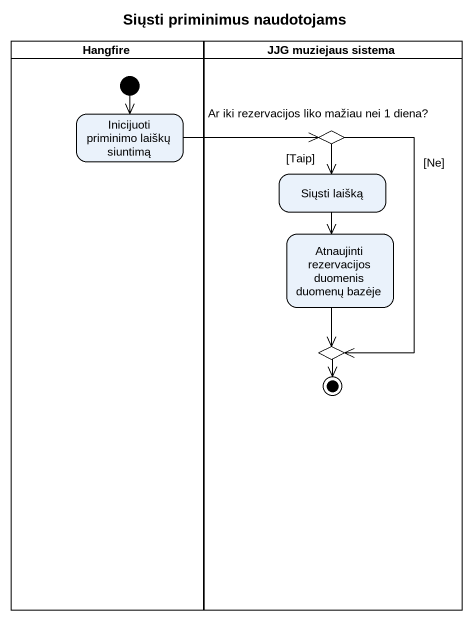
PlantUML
@startuml
title Siųsti priminimus naudotojams
hide empty description
state Hangfire <<partition>> {
  state "Inicijuoti priminimo laiškų siuntimą" as Inicijuoti_priminimo_laiškų
  [*] --> Inicijuoti_priminimo_laiškų
}
state "JJG muziejaus sistema" as JJG_muziejaus_sistema <<partition>> {
  state choice1 <<choice>>
  state "Siųsti laišką" as Siųsti_laišką
  state "Atnaujinti rezervacijos duomenis duomenų bazėje" as Atnaujinti_rezervacijos
  state choice2 <<choice>>
  choice2 --> [*]
}
Inicijuoti_priminimo_laiškų -right-> choice1 : Ar iki rezervacijos liko mažiau nei 1 diena?
choice1 --> Siųsti_laišką : [Taip]
choice1 --> choice2 : [Ne]
Siųsti_laišką --> Atnaujinti_rezervacijos
Atnaujinti_rezervacijos --> choice2
@enduml
